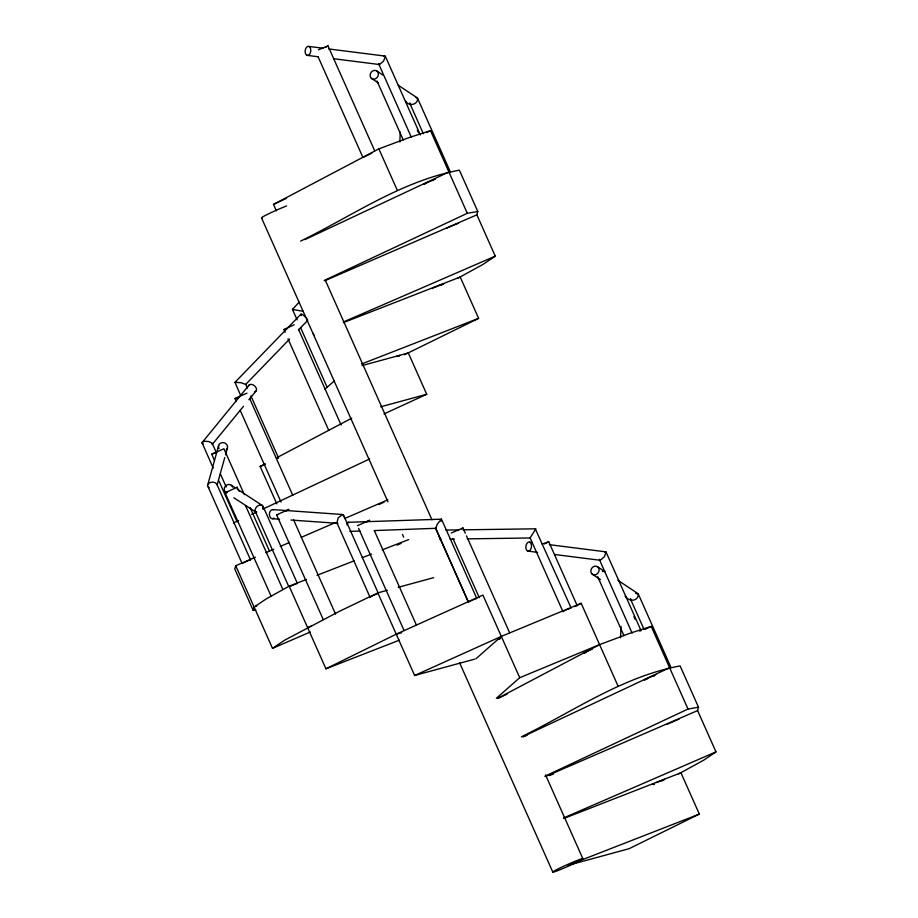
<?xml version="1.0" encoding="UTF-8"?>
<svg xmlns="http://www.w3.org/2000/svg" width="918" height="918" viewBox="0 0 918 918"><rect width="100%" height="100%" fill="white"/><g stroke="black" fill="none" stroke-linecap="round" stroke-linejoin="round"><path stroke-width="1.38" d="M399.858 142.038L400.248 132.077M620.568 637.769L621.027 626.397M343.596 516.662L343.47 515.067L342.471 514.505L272.749 509.582M218.645 445.459L207.56 485.588L242.168 563.595M240.723 395.532L234.974 382.336L300.989 314.163M234.974 382.336L241.17 382.737L245.68 384.447L289.56 339.121M530.019 537.684L562.998 611.732M255.399 557.226L235.719 565.752L234.813 569.103L253.196 610.413L255.824 609.954M253.196 610.413L254.114 607.062L266.381 598.8L289.159 586.177L306.428 579.442M457.68 278.326L483.006 264.418L495.261 256.145L476.878 214.835L477.785 211.496L459.39 170.186C401.682 180.892 352.501 215.719 300.656 241.101M678.402 774.069L703.716 760.161L715.983 751.888L697.588 710.578L698.506 707.239L680.112 665.917C622.404 676.635 573.222 711.461 521.378 736.844M217.279 484.348L224.784 457.531M225.53 454.846L227.4 448.145M262.915 509.042L262.502 505.589L237.383 489.214M441.076 521.252L441.294 519.198L348.014 522.296M249.019 385.135L202.017 442.694L213.206 468.1M207.663 484.784C209.247 481.56 214.743 481.147 216.786 484.096L250.522 559.865M374.636 150.667L327.99 45.9L325.236 47.495M285.073 332.27L284.029 329.493L294.15 324.777M236.133 401.235L235.088 398.458L246.965 393.145M214.548 460.813L211.748 454.112L223.923 448.764L244.326 494.595M271.131 596.218L225.082 492.771L237.062 487.297L239.116 491.199M237.372 487.263L236.718 487.756M219.023 481.181L237.073 521.734L238.129 521.068M458.564 223.223L449.154 226.976M323.274 619.627L276.628 514.872L288.918 509.364L288.275 509.857M357.412 525.716L369.702 520.219L366.936 521.814M465.323 533.22L462.982 527.976L461.444 528.963M441.294 519.198L437.266 524.178L435.614 528.447L468.455 602.219L436.027 528.929M577.284 605.811L548.712 541.643L548.069 542.136M497.923 639.548L500.689 637.953M583.653 653.214L592.558 648.865M667.111 724.302L679.286 718.966M243.511 406.295L212.15 444.553L211.794 442.924L208.753 441.558L204.794 441.248L202.247 442.189M248.881 399.743L256.053 390.999M299.211 302.045L292.486 309.458L297.111 319.843M298.534 329.849L307.519 320.577M535.435 529.147L570.56 606.718M324.823 389.266L334.37 380.855M475.857 658.826L501.32 636.392L581.186 603.31L617.975 685.93M496.363 698.277L519.714 677.702L599.58 644.62L630.023 633.236L651.218 626.409L688.007 709.04L698.506 707.239M235.719 565.752L272.508 648.372L284.775 640.11L339.304 611.377L377.837 592.867L387.362 590.274M434.696 179.435L435.35 178.941L423.359 184.415M370.149 597.182L371.113 596.62M663.989 779.818L664.632 779.325L656.554 782.549M374.257 530.57L436.291 528.286M447.043 228.066L447.938 227.584M432.275 288.596L433.17 288.103M398.378 356.345L399.927 355.358L396.542 356.517M242.604 563.262L248.216 560.646M451.346 532.979L462.982 527.976M468.903 601.887L470.337 601.141M644.413 679.687L655.762 674.707M652.996 784.328L653.891 783.846M276.398 210.842L273.53 204.393L378.859 148.877L409.313 137.493L430.508 130.666L467.296 213.297L477.785 211.496M276.834 503.902L260.161 466.459L265.176 463.819M276.467 457.875L351.697 418.218M574.92 606.614L581.186 603.31M498.004 698.15L599.58 644.62M343.321 322.631L460.216 277.029L478.611 318.351L404.448 354.761M289.159 586.177L325.947 668.797L396.232 634.177L482.925 595.082L519.714 677.702M699.332 814.082L629.048 848.714L567.817 865.376L699.332 814.082L680.938 772.772L564.042 818.374M432.585 180.536L433.801 179.928M441.156 285.177L443.922 283.582L434.386 287.495M286.164 510.959L287.38 510.351M547.162 542.63L544.5 543.926M563.836 611.09L564.662 610.677M653.295 676.279L654.511 675.671M661.878 780.92L663.094 780.311M318.466 49.801L327.99 45.9M290.914 586.12L291.901 585.65M371.939 596.207L372.926 595.736M273.53 204.393L286.496 198.299M426.618 132.502L430.508 130.666M304.891 239.609L448.902 171.987M324.169 280.506L467.296 213.297M233.401 522.939L238.588 520.506M251.566 514.413L256.753 511.969M263.236 508.928L369.621 458.966M378.927 504.544L384.114 502.1M498.141 698.311L507.218 694.042M644.734 629.461L651.218 626.409M523.019 736.569L669.612 667.719M544.89 776.249L688.007 709.04M384.011 413.938L426.721 394.281L408.326 352.971L362.071 365.571M377.837 592.867L414.626 675.487L501.32 636.392M471.324 600.67L472.391 600.188M603.046 571.616L604.629 570.893M565.649 610.206L566.727 609.713M292.968 585.156L294.058 584.686M373.993 595.243L375.083 594.772M542.205 544.133L548.712 541.643M602.334 571.111L603.941 570.411M324.743 280.759L476.878 214.835M344.25 321.598L495.261 256.145M265.887 552.682L273.759 549.274M280.311 546.428L289.491 542.446M301.299 537.34L335.391 522.56M344.571 518.578L387.855 499.828M254.114 607.062L256.742 605.926M397.069 545.12L401.005 543.41M272.508 648.372L310.307 631.997M523.134 736.902L527.07 735.192M545.464 776.502L697.588 710.578M563.675 817.892L715.983 751.888M371.836 153.122L362.931 157.471L318.041 56.641M216.533 452.471L211.633 454.261M473.481 599.706L474.514 599.27M567.817 609.242L569.745 608.45M260.161 466.459L265.348 464.37M285.968 329.023L287.288 328.495M237.028 397.987L238.347 397.46M295.091 584.25L297.191 583.481M376.116 594.336L377.023 593.98M647.156 679.022L644.769 679.94M361.497 364.021L478.611 318.351M317.054 575.299L354.256 560.795M362.22 557.685L371.526 554.059M382.152 549.916L408.717 539.554M307.553 627.487L311.546 625.938M325.947 668.797L399.376 640.167M549.63 775.503L553.611 773.954M424.059 184.197L425.103 183.818M277.167 458.438L277.879 458.185M227.125 492.14L225.082 492.771M249.122 560.29L250.316 559.877M475.421 598.915L476.809 598.49L441.547 519.278M498.922 639.307L499.977 638.928M639.662 631.091L640.374 630.827M585.695 652.583L583.951 653.18M653.352 784.58L654.396 784.201M383.976 56.285L385.399 56.434L420.341 134.923M604.698 552.028L606.11 552.177L641.062 630.666M284.913 329.413L283.914 329.654M235.972 398.366L234.974 398.619M277.638 514.631L276.628 514.872M570.457 608.186L571.145 608.014M380.729 406.8L426.721 394.281M398.251 587.313L433.629 577.674M396.232 634.177L401.682 632.697M414.626 675.487L474.583 659.17M342.471 514.505L338.237 517.832L336.895 522.778L370.069 597.285M635.612 593.292L638.377 594.198L671.012 667.501M293.163 309.286L292.486 309.458L303.089 311.259M349.907 531.384L359.936 531.052M445.918 530.076L458.771 529.893M463.051 529.835L535.871 528.814L530.065 537.971L467.216 538.866M450.107 539.107L454.387 539.038M272.439 518.727L279.554 519.221M290.937 520.036L337.893 523.352M333.888 58.752L379.582 64.547L383.575 61.058L385.399 56.434M554.598 554.495L600.292 560.29L604.296 556.801L606.11 552.177M308.873 46.416A4.579 2.8 -82.8 0 1 309.825 53.91A4.579 2.8 -82.8 0 1 305.178 52.326A4.579 2.8 -82.8 0 1 308.873 46.416L322.987 48.218M328.633 48.929L385.112 56.101M307.037 55.344L318.339 56.778M529.583 542.159A4.579 2.8 -82.8 0 1 530.535 549.641A4.579 2.8 -82.8 0 1 525.888 548.069A4.579 2.8 -82.8 0 1 529.583 542.159L532.417 542.527M549.354 544.672L605.834 551.844M527.758 551.087L537.65 552.349M415.843 97.423L417.656 98.456L450.29 171.758M405.618 101.095C408.739 106.97 417.954 104.686 417.656 98.456M625.158 596.046C628.876 602.001 638.148 601.68 638.377 594.198M262.502 505.589C259.128 503.454 254.045 507.734 255.307 511.441L288.459 585.891M233.826 497.763L256.547 512.531M231.405 485.312L234.997 487.653M377.069 71.179A4.579 3.959 -56.4 0 1 375.473 78.764A4.579 3.959 -56.4 0 1 370.195 74.381A4.579 3.959 -56.4 0 1 377.069 71.179L382.99 75.104M398.355 85.317L417.277 97.893M371.423 78.374L378.503 83.068M597.79 566.922A4.579 3.959 -56.4 0 1 596.195 574.507A4.579 3.959 -56.4 0 1 590.917 570.124A4.579 3.959 -56.4 0 1 597.79 566.922L604.882 571.639M617.894 580.279L637.987 593.625M592.144 574.117L600.395 579.602M203.371 444.346L202.132 443.245M209.109 487.665L207.789 486.379M378.755 63.549L379.088 64.49M599.477 559.291L599.81 560.232M255.307 511.441L255.812 512.095M409.83 102.908L410.335 104.227M630.551 598.651L631.056 599.959M409.956 103.654L423.324 133.695M630.666 599.397L644.046 629.438M417.288 130.092L418.459 132.708M633.925 616.666L635.095 619.283M378.813 64.157L411.402 137.356M599.534 559.9L632.123 633.099M377 80.991L403.231 139.915M597.71 576.734L623.953 635.658M378.859 148.877L397.253 190.187M466.482 535.837L509.628 632.743M453.033 538.717L479.265 597.641M325.339 280.311L431.953 519.772M545.556 774.918L582.838 858.663M313.049 333.154L314.208 335.747M261.515 217.864L387.935 501.802M402.497 534.517L403.668 537.133M459.597 662.75L552.808 872.1M300.576 327.634L327.175 387.362M298.534 329.39L341.094 424.988M374.36 530.696L416.347 624.974M287.988 338.822L328.805 430.485M358.571 528.332L404.058 630.482M343.47 515.067L378.423 593.544M245.714 384.24L247.447 388.119M250.901 395.887L278.556 458.013M249.593 398.355L292.739 495.261M293.588 519.84L335.563 614.131M240.218 410.403L281.034 502.066M263.007 506.243L297.398 583.469M250.155 507.7L269.399 550.903M245.531 505.6L282.847 589.413M212.265 443.486L216.338 452.643M220.377 473.906L226.207 486.999M216.786 484.096L217.004 484.876M262.25 217.796A16.467 0.918 -24 0 1 268.274 213.974A16.467 0.918 -24 0 1 286.542 205.953M301.345 315.562A4.579 1.056 44.1 0 1 301.85 314.266A4.579 1.056 44.1 0 1 305.912 317.571M306.612 318.408A4.579 1.056 44.1 0 1 307.151 319.177M307.496 319.82A4.579 1.056 44.1 0 1 307.622 320.302M440.755 538.304A4.579 0.861 89.2 0 1 439.401 536.502M248.629 385.824A4.579 2.995 39.3 0 1 254.917 386.191A4.579 2.995 39.3 0 1 254.607 391.745M219.058 448.65A4.579 4.154 15.6 0 1 220.469 443.222A4.579 4.154 15.6 0 1 226.551 444.323A4.579 4.154 15.6 0 1 226.195 449.946M226.666 493.046A4.579 4.223 -56.9 0 1 225.702 485.771A4.579 4.223 -56.9 0 1 232.656 487.137M274.057 518.108A4.579 3.19 -86 0 1 269.41 514.769A4.579 3.19 -86 0 1 273.564 509.731M346.981 524.855A4.579 1.331 88.1 0 1 348.702 522.755M557.823 870.574A16.467 0.918 -24 0 0 582.551 859.053A16.467 0.918 -24 0 0 563.09 866.523A16.467 0.918 -24 0 0 557.823 870.574"/></g></svg>
